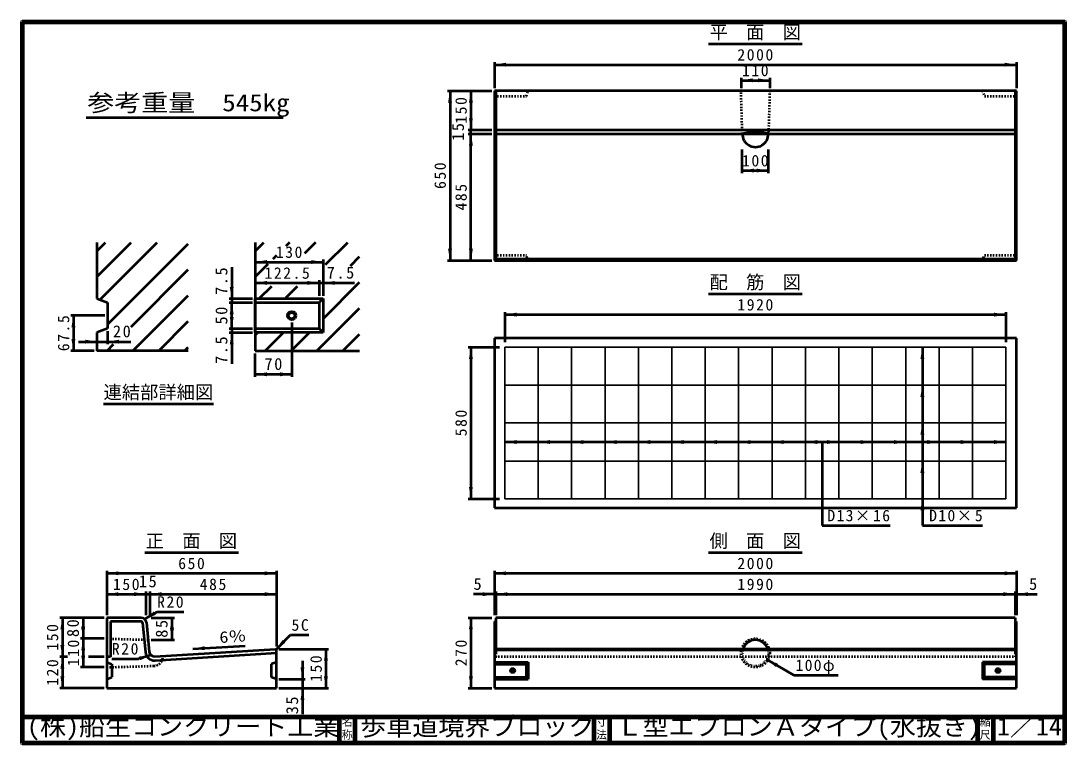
# Model space of a CAD drawing. Units: millimetres, scale not verified. Extents: x 100 to 4105, y 100 to 2870.
import ezdxf
from ezdxf.enums import TextEntityAlignment as Align

# ---------------------------------------------------------------- set-up
doc = ezdxf.new("R2010")
doc.units = ezdxf.units.MM
doc.header["$LTSCALE"] = 5
doc.linetypes.add('DOTTED', pattern=[1.75, 0.25, -1.5])
doc.linetypes.add('USER1', pattern=[2.2, 1, -1.2])
doc.layers.add('V-nasSTD', color=7, linetype='Continuous', lineweight=50)
doc.styles.add('ＭＳ ゴシック', font='')
doc.styles.get('ＭＳ ゴシック').set_extended_font_data('MS Gothic')

msp = doc.modelspace()

# ---------------------------------------------------------------- hatches: boundary and pattern name
at = {"layer": 'V-nasSTD'}
for points in [[(1959.342, 2709.838), (1914.342, 2702.338), (1959.342, 2694.838)], [(3869.342, 2694.838), (3914.342, 2702.338), (3869.342, 2709.838)], [(2904.342, 2649.838), (2859.342, 2642.338), (2904.342, 2634.838)], [(2924.342, 2634.838), (2969.342, 2642.338), (2924.342, 2649.838)], [(1751.842, 2557.338), (1744.342, 2602.338), (1736.842, 2557.338)], [(1831.842, 2557.338), (1824.342, 2602.338), (1816.842, 2557.338)], [(1816.842, 2497.338), (1824.342, 2452.338), (1831.842, 2497.338)], [(1831.842, 2392.338), (1824.342, 2437.338), (1816.842, 2392.338)], [(2909.342, 2289.339), (2864.342, 2296.839), (2909.342, 2304.339)], [(2919.342, 2304.339), (2964.342, 2296.839), (2919.342, 2289.339)], [(1736.842, 1997.338), (1744.342, 1952.338), (1751.842, 1997.338)], [(1816.842, 1997.338), (1824.342, 1952.338), (1831.842, 1997.338)], [(1042.812, 1953.9), (997.812, 1946.4), (1042.812, 1938.9)], [(1212.812, 1938.9), (1257.812, 1946.4), (1212.812, 1953.9)], [(900.312, 1851.4), (907.812, 1806.4), (915.312, 1851.4)], [(1042.812, 1873.9), (997.812, 1866.4), (1042.812, 1858.9)], [(1197.812, 1858.9), (1242.812, 1866.4), (1197.812, 1873.9)], [(1302.812, 1873.9), (1257.812, 1866.4), (1302.812, 1858.9)], [(915.312, 1746.4), (907.812, 1791.4), (900.312, 1746.4)], [(308.762, 1696.4), (301.262, 1741.4), (293.762, 1696.4)], [(900.312, 1736.4), (907.812, 1691.4), (915.312, 1736.4)], [(1999.342, 1752.445), (1954.342, 1744.945), (1999.342, 1737.445)], [(3829.342, 1737.445), (3874.342, 1744.945), (3829.342, 1752.445)], [(293.762, 1651.4), (301.262, 1606.4), (308.762, 1651.4)], [(346.262, 1633.9), (391.262, 1641.4), (346.262, 1648.9)], [(476.262, 1648.9), (431.262, 1641.4), (476.262, 1633.9)], [(915.312, 1631.4), (907.812, 1676.4), (900.312, 1631.4)], [(1831.842, 1574.945), (1824.342, 1619.945), (1816.842, 1574.945)], [(3561.842, 1574.945), (3554.342, 1619.945), (3546.842, 1574.945)], [(1042.812, 1523.9), (997.812, 1516.4), (1042.812, 1508.9)], [(1092.812, 1508.9), (1137.812, 1516.4), (1092.812, 1523.9)], [(3561.842, 1429.945), (3554.342, 1474.945), (3546.842, 1429.945)], [(3561.842, 1284.945), (3554.342, 1329.945), (3546.842, 1284.945)], [(1999.342, 1264.445), (1954.342, 1256.945), (1999.342, 1249.445)], [(2127.342, 1264.445), (2082.342, 1256.945), (2127.342, 1249.445)], [(2255.342, 1264.445), (2210.342, 1256.945), (2255.342, 1249.445)], [(2383.342, 1264.445), (2338.342, 1256.945), (2383.342, 1249.445)], [(2511.342, 1264.445), (2466.342, 1256.945), (2511.342, 1249.445)], [(2639.342, 1264.445), (2594.342, 1256.945), (2639.342, 1249.445)], [(2767.342, 1264.445), (2722.342, 1256.945), (2767.342, 1249.445)], [(2895.342, 1264.445), (2850.342, 1256.945), (2895.342, 1249.445)], [(3023.342, 1264.445), (2978.342, 1256.945), (3023.342, 1249.445)], [(3151.342, 1264.445), (3106.342, 1256.945), (3151.342, 1249.445)], [(3189.342, 1249.445), (3234.342, 1256.945), (3189.342, 1264.445)], [(3317.342, 1249.445), (3362.342, 1256.945), (3317.342, 1264.445)], [(3445.342, 1249.445), (3490.342, 1256.945), (3445.342, 1264.445)], [(3573.342, 1249.445), (3618.342, 1256.945), (3573.342, 1264.445)], [(3701.342, 1249.445), (3746.342, 1256.945), (3701.342, 1264.445)], [(3829.342, 1249.445), (3874.342, 1256.945), (3829.342, 1264.445)], [(3561.842, 1138.945), (3554.342, 1183.945), (3546.842, 1138.945)], [(1816.842, 1084.945), (1824.342, 1039.945), (1831.842, 1084.945)], [(3561.842, 994.945), (3554.342, 1039.945), (3546.842, 994.945)], [(473.836, 761.627), (428.836, 754.127), (473.836, 746.627)], [(1033.836, 746.627), (1078.836, 754.127), (1033.836, 761.627)], [(1959.342, 761.627), (1914.342, 754.127), (1959.342, 746.627)], [(3869.342, 746.627), (3914.342, 754.127), (3869.342, 761.627)], [(473.836, 681.627), (428.836, 674.127), (473.836, 666.627)], [(533.836, 666.627), (578.836, 674.127), (533.836, 681.627)], [(638.836, 681.627), (593.836, 674.127), (638.836, 666.627)], [(1033.836, 666.627), (1078.836, 674.127), (1033.836, 681.627)], [(1869.342, 666.627), (1914.342, 674.127), (1869.342, 681.627)], [(1964.342, 681.627), (1919.342, 674.127), (1964.342, 666.627)], [(3864.342, 666.627), (3909.342, 674.127), (3864.342, 681.627)], [(3959.342, 666.627), (3914.342, 674.127), (3959.342, 681.627)], [(609.377, 607.951), (574.156, 578.956), (616.877, 594.961)], [(266.336, 539.127), (258.836, 584.127), (251.336, 539.127)], [(346.336, 539.127), (338.836, 584.127), (331.336, 539.127)], [(686.336, 539.127), (678.836, 584.127), (671.336, 539.127)], [(1831.842, 539.127), (1824.342, 584.127), (1816.842, 539.127)], [(331.336, 549.127), (338.836, 504.127), (346.336, 549.127)], [(671.336, 544.127), (678.836, 499.127), (686.336, 544.127)], [(346.336, 459.127), (338.836, 504.127), (331.336, 459.127)], [(1102.852, 498.75), (1076.336, 461.627), (1113.459, 488.144)], [(251.336, 479.127), (258.836, 434.127), (266.336, 479.127)], [(803.67, 474.743), (759.225, 464.45), (804.605, 459.772)], [(1276.336, 419.127), (1268.836, 464.127), (1261.336, 419.127)], [(266.336, 389.127), (258.836, 434.127), (251.336, 389.127)], [(331.336, 439.127), (338.836, 394.127), (346.336, 439.127)], [(553.46, 435.647), (598.868, 440.049), (557.343, 421.158)], [(3000.365, 408.122), (2957.644, 424.127), (2992.865, 395.132)], [(1171.336, 394.127), (1178.836, 349.127), (1186.336, 394.127)], [(251.336, 359.127), (258.836, 314.127), (266.336, 359.127)], [(1261.336, 359.127), (1268.836, 314.127), (1276.336, 359.127)], [(1816.842, 359.127), (1824.342, 314.127), (1831.842, 359.127)], [(1186.336, 269.127), (1178.836, 314.127), (1171.336, 269.127)]]:
    msp.add_hatch(color=256, dxfattribs=at).paths.add_polyline_path(points)

# ---------------------------------------------------------------- linework, layer by layer
at = {"layer": 'V-nasSTD', "lineweight": 100}
for p, q in [((105, 2865), (105, 105)), ((4100, 2865), (105, 2865)), ((4100, 105), (4100, 2865)), ((105, 205), (4100, 205)), ((1320, 205), (1320, 105)), ((1380, 205), (1380, 105)), ((2295, 205), (2295, 105)), ((2355, 205), (2355, 105)), ((3765, 205), (3765, 105)), ((3825, 205), (3825, 105)), ((105, 105), (4100, 105))]:
    msp.add_line(p, q, dxfattribs=at)
at = {"layer": 'V-nasSTD'}
for p, q in [((2734.842, 2782.338), (3093.842, 2782.338)), ((1914.342, 2712.338), (1914.342, 2612.338)), ((1914.342, 2702.338), (3914.342, 2702.338)), ((3914.342, 2712.338), (3914.342, 2612.338)), ((2859.342, 2652.338), (2859.342, 2612.338)), ((2969.342, 2652.338), (2969.342, 2612.338)), ((2859.342, 2642.338), (2969.342, 2642.338)), ((1734.342, 2602.338), (1904.342, 2602.338)), ((1744.342, 2602.338), (1744.342, 1952.338)), ((1824.342, 2602.338), (1824.342, 2452.338)), ((1914.342, 2602.338), (1914.342, 1952.338)), ((3914.342, 2602.338), (1914.342, 2602.338)), ((1919.342, 2602.338), (1919.342, 1952.338)), ((3909.342, 2602.338), (3909.342, 1952.338)), ((3914.342, 1952.338), (3914.342, 2602.338)), ((350, 2499.806), (1105.5, 2499.806)), ((1814.342, 2452.338), (1904.342, 2452.338)), ((1824.342, 2437.338), (1824.342, 2452.338)), ((1914.342, 2452.338), (3914.342, 2452.338)), ((1814.342, 2437.338), (1904.342, 2437.338)), ((1824.342, 1952.338), (1824.342, 2437.338)), ((1914.342, 2437.338), (2864.342, 2437.338)), ((2864.342, 2437.338), (2964.342, 2437.338)), ((2964.342, 2437.338), (3914.342, 2437.338)), ((2864.342, 2286.839), (2864.342, 2376.839)), ((2964.342, 2286.839), (2964.342, 2376.839)), ((2864.342, 2296.839), (2964.342, 2296.839)), ((391.262, 2021.4), (391.262, 1806.4)), ((391.262, 1988.676), (423.985, 2021.4)), ((391.262, 1889.681), (522.98, 2021.4)), ((402.69, 1802.114), (621.975, 2021.4)), ((431.262, 1706.691), (741.262, 2016.691)), ((997.812, 2021.4), (997.812, 1606.4)), ((997.812, 1988.676), (1030.535, 2021.4)), ((1129.53, 2021.4), (1115.783, 2007.652)), ((1228.525, 2021.4), (1186.099, 1978.973)), ((1267.667, 1936.547), (1352.52, 2021.4)), ((1066.601, 1958.471), (1080.744, 1972.613)), ((1362.352, 1932.446), (1397.812, 1967.696)), ((907.812, 1926.4), (907.812, 1806.4)), ((997.812, 1946.4), (1257.812, 1946.4)), ((997.812, 1889.681), (1047.459, 1939.329)), ((1257.812, 1956.4), (1257.812, 1816.4)), ((1734.342, 1952.338), (1904.342, 1952.338)), ((1914.342, 1952.338), (3914.342, 1952.338)), ((3909.342, 1957.338), (1919.342, 1957.338)), ((522.158, 1698.593), (741.262, 1917.696)), ((997.812, 1866.4), (1242.812, 1866.4)), ((1013.525, 1806.4), (1061.454, 1854.329)), ((1112.52, 1806.4), (1160.449, 1854.329)), ((1242.812, 1876.4), (1242.812, 1816.4)), ((1242.812, 1866.4), (1257.812, 1866.4)), ((1257.812, 1728.701), (1397.812, 1868.701)), ((1257.812, 1866.4), (1377.812, 1866.4)), ((391.262, 1806.4), (431.262, 1791.4)), ((528.96, 1606.4), (741.262, 1818.701)), ((897.812, 1806.4), (987.812, 1806.4)), ((907.812, 1806.4), (907.812, 1791.4)), ((997.812, 1806.4), (1257.812, 1806.4)), ((997.812, 1676.4), (997.812, 1806.4)), ((1257.812, 1806.4), (1242.812, 1791.4)), ((1257.812, 1806.4), (1257.812, 1676.4)), ((2734.842, 1824.945), (3093.842, 1824.945)), ((431.262, 1791.4), (431.262, 1691.4)), ((897.812, 1791.4), (987.812, 1791.4)), ((907.812, 1691.4), (907.812, 1791.4)), ((997.812, 1791.4), (1242.812, 1791.4)), ((1234.505, 1606.4), (1397.812, 1769.707)), ((1242.812, 1791.4), (1242.812, 1691.4)), ((421.262, 1741.4), (291.262, 1741.4)), ((301.262, 1741.4), (301.262, 1606.4)), ((1954.342, 1754.945), (1954.342, 1639.945)), ((1954.342, 1744.945), (3874.342, 1744.945)), ((3874.342, 1754.945), (3874.342, 1639.945)), ((431.262, 1691.4), (391.262, 1676.4)), ((627.955, 1606.4), (741.262, 1719.707)), ((897.812, 1691.4), (987.812, 1691.4)), ((907.812, 1691.4), (907.812, 1676.4)), ((997.812, 1691.4), (1242.812, 1691.4)), ((1137.812, 1715.4), (1137.812, 1506.4)), ((1242.812, 1691.4), (1257.812, 1676.4)), ((391.262, 1676.4), (391.262, 1606.4)), ((431.262, 1681.4), (431.262, 1631.4)), ((897.812, 1676.4), (987.812, 1676.4)), ((907.812, 1676.4), (907.812, 1556.4)), ((1257.812, 1676.4), (997.812, 1676.4)), ((997.812, 1666.691), (1007.52, 1676.4)), ((1036.515, 1606.4), (1106.515, 1676.4)), ((1135.51, 1606.4), (1205.51, 1676.4)), ((1333.5, 1606.4), (1397.812, 1670.712)), ((1914.342, 1654.945), (1914.342, 1004.945)), ((3914.342, 1654.945), (1914.342, 1654.945)), ((3914.342, 1004.945), (3914.342, 1654.945)), ((381.262, 1606.4), (291.262, 1606.4)), ((321.262, 1641.4), (391.262, 1641.4)), ((391.262, 1641.4), (431.262, 1641.4)), ((741.262, 1606.4), (391.262, 1606.4)), ((429.965, 1606.4), (455.153, 1631.588)), ((431.262, 1641.4), (521.262, 1641.4)), ((726.95, 1606.4), (741.262, 1620.712)), ((997.812, 1606.4), (1397.812, 1606.4)), ((1814.342, 1619.945), (1934.342, 1619.945)), ((1824.342, 1619.945), (1824.342, 1039.945)), ((3554.342, 1619.945), (3554.342, 937.445)), ((997.812, 1506.4), (997.812, 1596.4)), ((997.812, 1516.4), (1137.812, 1516.4)), ((416.789, 1403.498), (838.049, 1403.498)), ((3874.342, 1256.945), (1954.342, 1256.945)), ((3170.342, 1257.445), (3170.342, 937.445)), ((1814.342, 1039.945), (1934.342, 1039.945)), ((1914.342, 1004.945), (3914.342, 1004.945)), ((3170.342, 937.445), (3430.342, 937.445)), ((3554.342, 937.445), (3784.342, 937.445)), ((574.336, 834.127), (933.336, 834.127)), ((2734.842, 834.127), (3093.842, 834.127)), ((428.836, 764.127), (428.836, 594.127)), ((1078.836, 764.127), (1078.836, 474.127)), ((1914.342, 764.127), (1914.342, 594.127)), ((3914.342, 764.127), (3914.342, 594.127)), ((428.836, 754.127), (1078.836, 754.127)), ((1914.342, 754.127), (3914.342, 754.127)), ((578.836, 684.127), (578.836, 594.127)), ((593.836, 684.127), (593.836, 594.127)), ((1919.342, 684.127), (1919.342, 594.127)), ((3909.342, 684.127), (3909.342, 594.127)), ((428.836, 674.127), (578.836, 674.127)), ((578.836, 674.127), (593.836, 674.127)), ((593.836, 674.127), (1078.836, 674.127)), ((1914.342, 674.127), (1834.342, 674.127)), ((1914.342, 674.127), (1919.342, 674.127)), ((1919.342, 674.127), (3909.342, 674.127)), ((3914.342, 674.127), (3909.342, 674.127)), ((3914.342, 674.127), (3994.342, 674.127)), ((574.156, 578.956), (621.787, 606.456)), ((621.787, 606.456), (723.787, 606.456)), ((418.836, 584.127), (248.836, 584.127)), ((258.836, 584.127), (258.836, 434.127)), ((338.836, 584.127), (338.836, 504.127)), ((560.736, 584.127), (428.836, 584.127)), ((428.836, 584.127), (428.836, 314.127)), ((443.836, 569.127), (443.836, 434.127)), ((560.736, 569.127), (443.836, 569.127)), ((565.711, 564.625), (576.993, 451.807)), ((580.637, 566.117), (591.918, 453.3)), ((598.836, 584.127), (688.836, 584.127)), ((678.836, 584.127), (678.836, 499.127)), ((1814.342, 584.127), (1904.342, 584.127)), ((1824.342, 584.127), (1824.342, 314.127)), ((1914.342, 569.127), (1914.342, 314.127)), ((1919.342, 569.127), (1914.342, 569.127)), ((3909.342, 584.127), (1919.342, 584.127)), ((1919.342, 584.127), (1919.342, 449.41)), ((3909.342, 584.127), (3909.342, 449.41)), ((3914.342, 569.127), (3909.342, 569.127)), ((3914.342, 314.127), (3914.342, 569.127)), ((418.836, 504.127), (328.836, 504.127)), ((338.836, 504.127), (338.836, 394.127)), ((598.836, 499.127), (688.836, 499.127)), ((1076.336, 461.627), (1132.904, 518.196)), ((1132.904, 518.196), (1202.904, 518.196)), ((613.067, 435.329), (1073.836, 464.127)), ((614.002, 420.358), (1078.836, 449.41)), ((759.225, 464.45), (958.836, 476.926)), ((1073.836, 464.127), (1078.836, 459.127)), ((1078.836, 314.127), (1078.836, 459.127)), ((1088.836, 464.127), (1278.836, 464.127)), ((1268.836, 464.127), (1268.836, 314.127)), ((1919.342, 449.41), (1914.342, 449.41)), ((3909.342, 464.127), (1919.342, 464.127)), ((3909.342, 459.127), (1919.342, 459.127)), ((3914.342, 449.41), (3909.342, 449.41)), ((278.836, 434.127), (248.836, 434.127)), ((258.836, 434.127), (258.836, 314.127)), ((418.836, 434.127), (358.836, 434.127)), ((443.836, 434.127), (428.836, 434.127)), ((428.836, 414.127), (448.836, 406.627)), ((448.572, 427.108), (550.572, 427.108)), ((448.836, 406.627), (448.836, 356.627)), ((598.868, 440.049), (550.572, 427.108)), ((1078.836, 414.127), (1058.836, 406.627)), ((1058.836, 406.627), (1058.836, 356.627)), ((1178.836, 419.127), (1178.836, 349.127)), ((1914.342, 414.127), (2044.342, 414.127)), ((1914.342, 406.627), (2036.842, 406.627)), ((2036.842, 406.627), (2044.342, 414.127)), ((2036.842, 356.627), (2036.842, 406.627)), ((2044.342, 414.127), (2044.342, 349.127)), ((2957.644, 424.127), (3061.567, 364.127)), ((3914.342, 414.127), (3784.342, 414.127)), ((3784.342, 414.127), (3784.342, 349.127)), ((3791.842, 406.627), (3784.342, 414.127)), ((3914.342, 406.627), (3791.842, 406.627)), ((3791.842, 356.627), (3791.842, 406.627)), ((418.836, 394.127), (328.836, 394.127)), ((3061.567, 364.127), (3231.567, 364.127)), ((428.836, 349.127), (448.836, 356.627)), ((1078.836, 349.127), (1058.836, 356.627)), ((1088.836, 349.127), (1188.836, 349.127)), ((1178.836, 349.127), (1178.836, 314.127)), ((1914.342, 356.627), (2036.842, 356.627)), ((1914.342, 349.127), (2044.342, 349.127)), ((2036.842, 356.627), (2044.342, 349.127)), ((3791.842, 356.627), (3784.342, 349.127)), ((3914.342, 349.127), (3784.342, 349.127)), ((3914.342, 356.627), (3791.842, 356.627)), ((418.836, 314.127), (248.836, 314.127)), ((428.836, 314.127), (1078.836, 314.127)), ((1088.836, 314.127), (1278.836, 314.127)), ((1178.836, 314.127), (1178.836, 214.127)), ((1814.342, 314.127), (1904.342, 314.127)), ((1914.342, 314.127), (3914.342, 314.127))]:
    msp.add_line(p, q, dxfattribs=at)
at = {"layer": 'V-nasSTD', "linetype": 'USER1'}
for p, q in [((1914.342, 2582.338), (2036.842, 2582.338)), ((2036.842, 2582.338), (2044.342, 2602.338)), ((2864.342, 2437.338), (2859.342, 2602.338)), ((2969.342, 2602.338), (2964.342, 2437.338)), ((3784.342, 2602.338), (3791.842, 2582.338)), ((3791.842, 2582.338), (3914.342, 2582.338)), ((1914.342, 1972.338), (2036.842, 1972.338)), ((2044.342, 1952.338), (2036.842, 1972.338)), ((3784.342, 1952.338), (3791.842, 1972.338)), ((3791.842, 1972.338), (3914.342, 1972.338)), ((428.836, 504.127), (587.316, 499.327)), ((1919.342, 449.41), (1919.342, 434.127)), ((3909.342, 449.41), (3909.342, 434.127)), ((3914.342, 434.127), (1914.342, 434.127)), ((428.836, 394.127), (609.422, 399.583))]:
    msp.add_line(p, q, dxfattribs=at)
at = {"layer": 'V-nasSTD', "lineweight": 35}
for p, q in [((1954.342, 1619.945), (1954.342, 1039.945)), ((1954.342, 1619.945), (3874.342, 1619.945)), ((2082.342, 1619.945), (2082.342, 1039.945)), ((2210.342, 1619.945), (2210.342, 1039.945)), ((2338.342, 1619.945), (2338.342, 1039.945)), ((2466.342, 1619.945), (2466.342, 1039.945)), ((2594.342, 1619.945), (2594.342, 1039.945)), ((2722.342, 1619.945), (2722.342, 1039.945)), ((2850.342, 1619.945), (2850.342, 1039.945)), ((2978.342, 1619.945), (2978.342, 1039.945)), ((3106.342, 1619.945), (3106.342, 1039.945)), ((3234.342, 1619.945), (3234.342, 1039.945)), ((3362.342, 1619.945), (3362.342, 1039.945)), ((3490.342, 1619.945), (3490.342, 1039.945)), ((3618.342, 1619.945), (3618.342, 1039.945)), ((3746.342, 1619.945), (3746.342, 1039.945)), ((3874.342, 1039.945), (3874.342, 1619.945)), ((1954.342, 1474.945), (3874.342, 1474.945)), ((1954.342, 1329.945), (3874.342, 1329.945)), ((1954.342, 1183.945), (3874.342, 1183.945)), ((1954.342, 1039.945), (3874.342, 1039.945))]:
    msp.add_line(p, q, dxfattribs=at)
at = {"layer": 'V-nasSTD', "lineweight": 13}
msp.add_lwpolyline([(100, 100), (100, 2870), (4105, 2870), (4105, 100)], close=True, dxfattribs=at)
at = {"layer": 'V-nasSTD'}
for centre, radius in [((1137.812, 1741.4), 16), ((1137.812, 1741.4), 12), ((1984.342, 381.627), 8), ((1984.342, 381.627), 6), ((3844.342, 381.627), 8), ((3844.342, 381.627), 6)]:
    msp.add_circle(centre, radius, dxfattribs=at)
at = {"layer": 'V-nasSTD', "linetype": 'USER1'}
msp.add_circle((2914.342, 449.127), 55, dxfattribs=at)
at = {"layer": 'V-nasSTD'}
for centre, radius, start, end in [((2914.342, 2248.88), 194.977, 75.14108, 104.85892), ((2914.342, 2436.841), 50.002, 179.43098, 0.56902), ((560.736, 564.127), 20, 5.71059, 90), ((560.736, 564.127), 5, 5.71059, 90), ((2914.342, 449.127), 50, 17.4576, 162.5424), ((611.819, 455.29), 35, 185.71059, 273.57633), ((611.819, 455.29), 20, 185.71059, 273.57633)]:
    msp.add_arc(centre, radius, start, end, dxfattribs=at)
at = {"layer": 'V-nasSTD', "linetype": 'DOTTED'}
msp.add_arc((2914.342, 449.127), 50, 162.5424, 17.4576, dxfattribs=at)
at = {"layer": 'V-nasSTD', "linetype": 'USER1'}
msp.add_arc((608.335, 435.566), 36, 271.73047, 2.72935, dxfattribs=at)

# ---------------------------------------------------------------- texts
at = {"layer": 'V-nasSTD', "style": 'ＭＳ ゴシック'}
for s, height, p in [('平\u3000面\u3000図', 51.32, (2738.842, 2852.338)), ('配\u3000筋\u3000図', 51.32, (2738.842, 1894.945)), ('連結部詳細図', 51.32, (416.789, 1473.498)), ('正\u3000面\u3000図', 51.32, (578.336, 904.127)), ('側\u3000面\u3000図', 51.32, (2738.842, 904.127)), ('5', 45.82, (1834.342, 736.627)), ('5', 45.82, (3963.092, 736.627)), ('名', 30.79, (1328.982, 200.999)), ('寸', 30.79, (2303.982, 200.999)), ('縮', 30.79, (3773.982, 200.999)), ('称', 30.79, (1328.976, 151.01)), ('法', 30.79, (2303.976, 151.01)), ('尺', 30.79, (3773.976, 151.01))]:
    msp.add_text(s, height=height, dxfattribs=at).set_placement(p, align=Align.TOP_LEFT)
for s, height, width, p in [('参考重量\u3000545kg', 65.98, 1.15, (354, 2589.806)), ('(株)船生コンクリート工業', 69.65, 1.05, (123.279, 202.55)), ('歩車道境界ブロック', 69.65, 1.05, (1400, 202.47)), ('Ｌ型エプロンＡタイプ(水抜き)', 69.65, 1.05, (2382.325, 202.508)), ('1／14', 69.65, 1.05, (3840, 202.582))]:
    msp.add_text(s, height=height, dxfattribs=dict(at, width=width)).set_placement(p, align=Align.TOP_LEFT)
at = {"layer": 'V-nasSTD', "style": 'ＭＳ ゴシック', "width": 1.15}
msp.add_text('6％', height=43.99, rotation=3.576, dxfattribs=at).set_placement((859.28, 530.821), align=Align.TOP_LEFT)
at = {"layer": 'V-nasSTD', "attachment_point": 1, "style": 'ＭＳ ゴシック'}
for s, insert, char_height in [('\\T1.2;2000', (2845.342, 2762.338), 43.99), ('\\T1.2;110', (2863.342, 2702.338), 43.99), ('\\T1.2;100', (2863.342, 2356.839), 43.99), ('\\T1.2;130', (1076.812, 2006.4), 43.99), ('\\T1.2;122.5', (1033.312, 1926.4), 43.99), ('\\T1.19;7.5', (1272.062, 1928.9), 45.82), ('\\T1.2;1920', (2845.342, 1804.945), 43.99), ('\\T1.19;20', (452.762, 1703.9), 45.82), ('\\T1.19;70', (1033.562, 1578.9), 45.82), ('\\T1.17;D13×16', (3190.342, 997.445), 43.99), ('\\T1.17;D10×5', (3580.342, 997.445), 43.99), ('\\T1.2;650', (702.836, 814.127), 43.99), ('\\T1.2;2000', (2845.342, 814.127), 43.99), ('\\T1.2;150', (452.836, 734.127), 43.99), ('\\T1.19;15', (552.086, 746.627), 45.82), ('\\T1.2;485', (785.336, 734.127), 43.99), ('\\T1.2;1990', (2845.342, 734.127), 43.99), ('\\T1.2;R20', (621.787, 666.456), 43.99), ('\\T1.2;5C', (1136.904, 578.196), 43.99), ('\\T1.2;R20', (448.572, 487.108), 43.99), ('\\T1.16;100φ', (3068.567, 424.127), 43.99)]:
    msp.add_mtext(s, dxfattribs=dict(at, insert=insert, char_height=char_height))
at = {"layer": 'V-nasSTD', "attachment_point": 1, "rotation": 90, "style": 'ＭＳ ゴシック'}
for s, insert, char_height in [('\\T1.2;150', (1764.342, 2476.338), 43.99), ('\\T1.19;15', (1751.842, 2410.588), 45.82), ('\\T1.2;650', (1684.342, 2226.338), 43.99), ('\\T1.2;485', (1764.342, 2143.838), 43.99), ('\\T1.19;7.5', (845.312, 1820.65), 45.82), ('\\T1.19;50', (845.312, 1707.15), 45.82), ('\\T1.2;67.5', (241.262, 1604.9), 43.99), ('\\T1.19;7.5', (845.312, 1556.4), 45.82), ('\\T1.2;580', (1764.342, 1278.945), 43.99), ('\\T1.19;80', (276.336, 509.877), 45.82), ('\\T1.19;85', (616.336, 507.377), 45.82), ('\\T1.2;150', (198.836, 458.127), 43.99), ('\\T1.2;110', (278.836, 398.127), 43.99), ('\\T1.2;270', (1764.342, 398.127), 43.99), ('\\T1.2;120', (198.836, 323.127), 43.99), ('\\T1.2;150', (1208.836, 338.127), 43.99), ('\\T1.19;35', (1116.336, 214.127), 45.82)]:
    msp.add_mtext(s, dxfattribs=dict(at, insert=insert, char_height=char_height))

doc.saveas('drawing.dxf')
